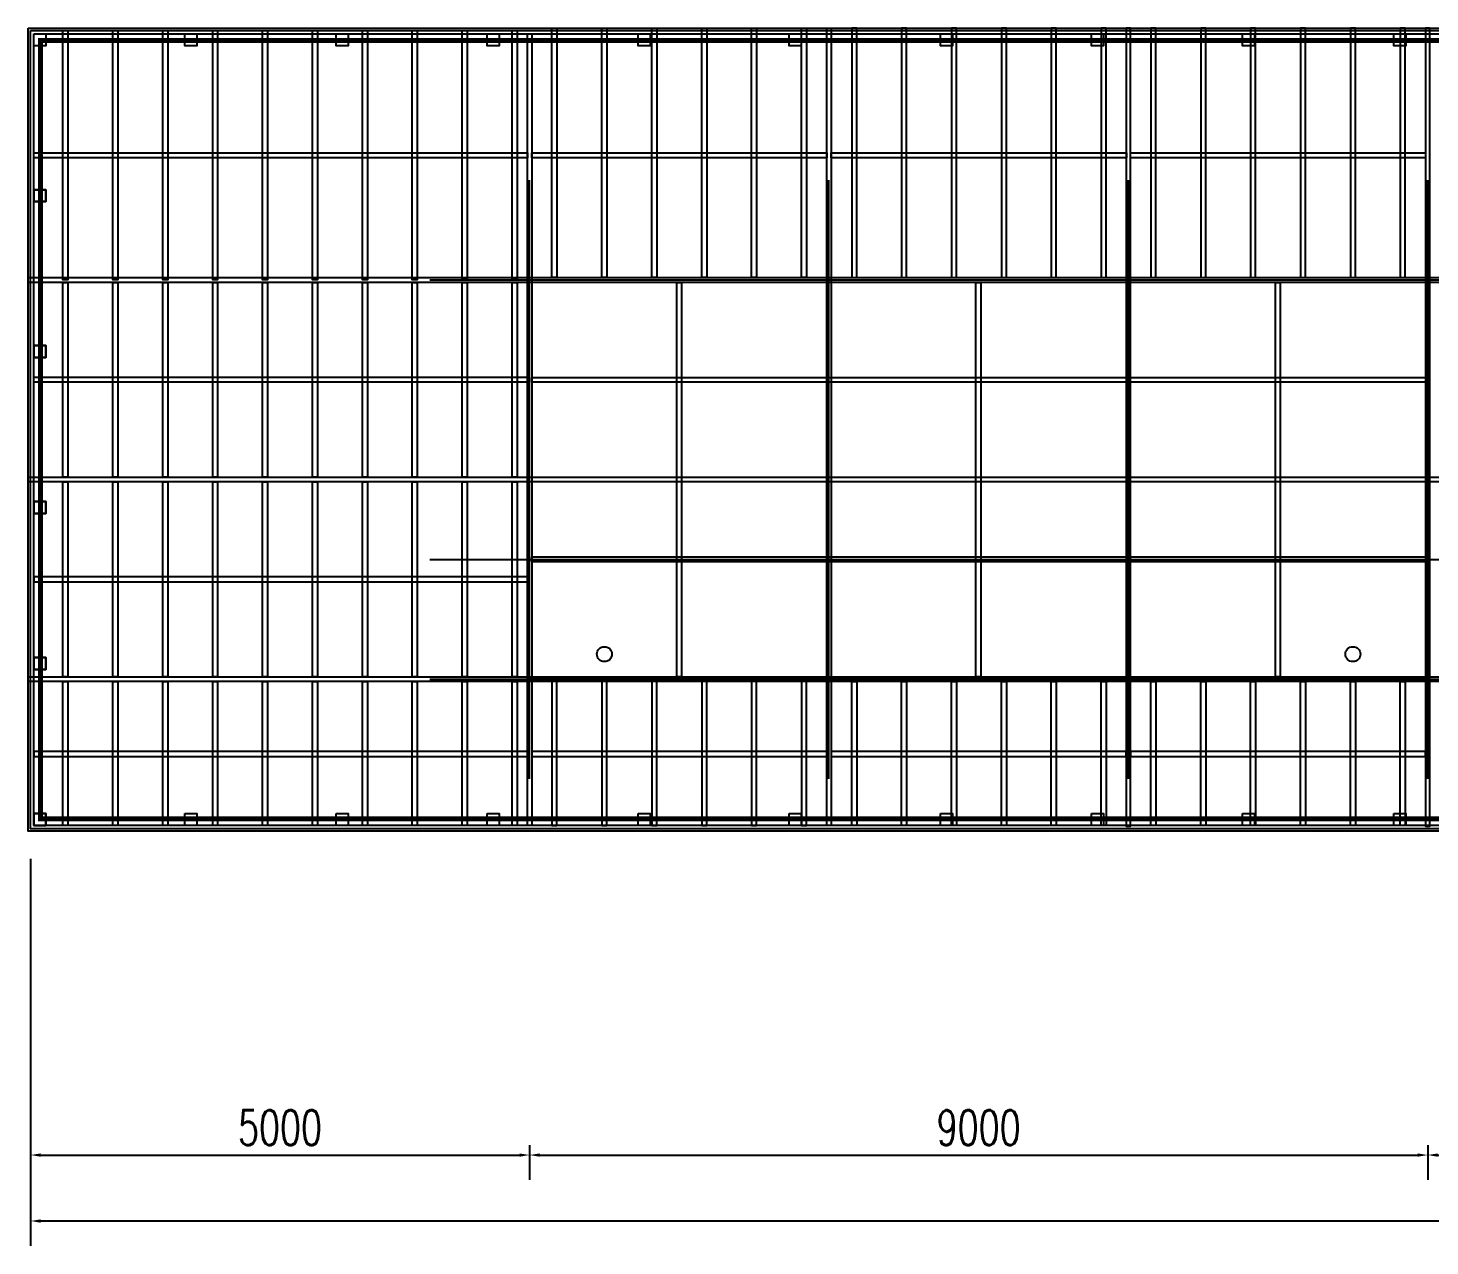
# Model space of a CAD drawing. Header units: millimetres. Extents: x -38645 to 143575, y -84298 to 156976.
# Drawn here: x 54008 to 68055, y -84298 to -72092 of the extents above; entities that cross this region are included whole.
import ezdxf

# ---------------------------------------------------------------- set-up
doc = ezdxf.new("R2010")
doc.units = ezdxf.units.MM
doc.header["$LTSCALE"] = 1000
for name, color, linetype in [('DOTE', 1, 'Continuous'), ('PUB_DIM', 3, 'Continuous'), ('W- bollard系船栓', 4, 'Continuous'), ('W-FLOAT_BOWL浮筒', 253, 'Continuous'), ('W-PLASTIC_RAILINGS塑木栏杆', 6, 'Continuous'), ('W-STEEL_FRAME钢架', 3, 'Continuous'), ('W-STEEL_KEEL钢龙骨', 5, 'Continuous')]:
    doc.layers.add(name, color=color, linetype=linetype)
doc.styles.add('STANDARD_T3', font='simplex.shx', dxfattribs={"width": 0.7, "bigfont": 'gbcbig.shx'})
doc.dimstyles.new('W&&100', dxfattribs={"dimtxt": 350, "dimasz": 100, "dimexe": 250, "dimexo": 300, "dimgap": 100, "dimtad": 1, "dimdec": 0, "dimzin": 0, "dimdsep": 46, "dimtxsty": 'STANDARD_T3', "dimcen": 0.09, "dimclrd": 1, "dimclre": 1, "dimclrt": 7, "dimazin": 2, "dimtfac": 1, "dimtdec": 0, "dimtix": 1, "dimtmove": 2, "dimatfit": 3, "dimfxl": 100, "dimtolj": 1, "dimtzin": 0, "dimarcsym": 0})

# ---------------------------------------------------------------- blocks, each defined once
blk = doc.blocks.new('*D173')
at = {"color": 1, "lineweight": -2, "transparency": 16777216}
for p, q in [((54033, -83287), (54033, -83637)), ((59033, -83287), (59033, -83637)), ((54133, -83387), (58933, -83387))]:
    blk.add_line(p, q, dxfattribs=at)
at = {"color": 1, "transparency": 16777216}
for points in [[(54133, -83371), (54133, -83404), (54033, -83387)], [(58933, -83371), (58933, -83404), (59033, -83387)]]:
    blk.add_solid(points, dxfattribs=at)
at = {"layer": 'Defpoints', "color": 0, "transparency": 16777216}
for p in [(54033, -80117), (59033, -80117), (59033, -83387)]:
    blk.add_point(p, dxfattribs=at)
at = {"color": 7, "transparency": 16777216, "insert": (56533, -83112), "char_height": 350, "attachment_point": 5, "style": 'STANDARD_T3'}
blk.add_mtext('\\A1;5000', dxfattribs=at)
blk = doc.blocks.new('*D174')
at = {"color": 1, "lineweight": -2, "transparency": 16777216}
for p, q in [((59033, -83287), (59033, -83637)), ((68033, -83287), (68033, -83637)), ((59133, -83387), (67933, -83387))]:
    blk.add_line(p, q, dxfattribs=at)
at = {"color": 1, "transparency": 16777216}
for points in [[(59133, -83371), (59133, -83404), (59033, -83387)], [(67933, -83371), (67933, -83404), (68033, -83387)]]:
    blk.add_solid(points, dxfattribs=at)
at = {"layer": 'Defpoints', "color": 0, "transparency": 16777216}
for p in [(68033, -78617), (59033, -80117), (68033, -83387)]:
    blk.add_point(p, dxfattribs=at)
at = {"color": 7, "transparency": 16777216, "insert": (63533, -83112), "char_height": 350, "attachment_point": 5, "style": 'STANDARD_T3'}
blk.add_mtext('\\A1;9000', dxfattribs=at)
blk = doc.blocks.new('*D175')
at = {"color": 1, "lineweight": -2, "transparency": 16777216}
for p, q in [((68033, -83287), (68033, -83637)), ((70033, -83287), (70033, -83637)), ((68133, -83387), (69933, -83387))]:
    blk.add_line(p, q, dxfattribs=at)
at = {"color": 1, "transparency": 16777216}
for points in [[(68133, -83371), (68133, -83404), (68033, -83387)], [(69933, -83371), (69933, -83404), (70033, -83387)]]:
    blk.add_solid(points, dxfattribs=at)
at = {"layer": 'Defpoints', "color": 0, "transparency": 16777216}
for p in [(68033, -78617), (70033, -78617), (70033, -83387)]:
    blk.add_point(p, dxfattribs=at)
at = {"color": 7, "transparency": 16777216, "insert": (69033, -83112), "char_height": 350, "attachment_point": 5, "style": 'STANDARD_T3'}
blk.add_mtext('\\A1;2000', dxfattribs=at)
blk = doc.blocks.new('*D183')
at = {"layer": 'Defpoints', "color": 0, "transparency": 16777216}
for p in [(54033, -80117), (89033, -80117), (89033, -84048)]:
    blk.add_point(p, dxfattribs=at)
at = {"layer": 'PUB_DIM', "color": 1, "lineweight": -2, "transparency": 16777216}
for p, q in [((54033, -80417), (54033, -84298)), ((89033, -80417), (89033, -84298)), ((54133, -84048), (88933, -84048))]:
    blk.add_line(p, q, dxfattribs=at)
at = {"layer": 'PUB_DIM', "color": 1, "transparency": 16777216}
for points in [[(54133, -84032), (54133, -84065), (54033, -84048)], [(88933, -84032), (88933, -84065), (89033, -84048)]]:
    blk.add_solid(points, dxfattribs=at)
at = {"layer": 'PUB_DIM', "color": 7, "transparency": 16777216, "insert": (71533, -83773), "char_height": 350, "attachment_point": 5, "style": 'STANDARD_T3'}
blk.add_mtext('\\A1;35000', dxfattribs=at)
blk = doc.blocks.new('*U145')
at = {"layer": 'W-STEEL_KEEL钢龙骨'}
for points in [[(-25, 3983.5), (25, 3983.5), (25, 1483.5), (-25, 1483.5)], [(-25, 1459.5), (25, 1459.5), (25, -492.5), (-25, -492.5)], [(-25, -540.5), (25, -540.5), (25, -2492.5), (-25, -2492.5)], [(-25, -2540.5), (25, -2540.5), (25, -3983.5), (-25, -3983.5)]]:
    blk.add_lwpolyline(points, close=True, dxfattribs=at)
blk = doc.blocks.new('*U146')
at = {"layer": 'W-STEEL_FRAME钢架', "color": 0, "linetype": 'ByBlock', "lineweight": -2, "transparency": 16777216}
for p in [(-4500, 0), (-4000, 0), (-3500, 0), (-3000, 0), (-2500, 0), (-2000, 0), (-1500, 0), (-1000, 0), (-500, 0), (0, 0)]:
    blk.add_blockref('*U145', p, dxfattribs=at)
blk = doc.blocks.new('*U141')
at = {"layer": 'W-STEEL_KEEL钢龙骨'}
for points in [[(-25, 3996), (25, 3996), (25, 1496), (-25, 1496)], [(-25, -3996), (25, -3996), (25, -2553), (-25, -2553)]]:
    blk.add_lwpolyline(points, close=True, dxfattribs=at)
blk = doc.blocks.new('*U142')
at = {"layer": 'W-STEEL_FRAME钢架', "color": 0, "linetype": 'ByBlock', "lineweight": -2, "transparency": 16777216}
for p in [(0, 0), (500, 0), (1000, 0), (1500, 0), (2000, 0), (2500, 0)]:
    blk.add_blockref('*U141', p, dxfattribs=at)
blk = doc.blocks.new('*U153')
at = {"layer": 'W-STEEL_FRAME钢架'}
blk.add_lwpolyline([(-60, 60), (60, 60), (60, -60), (-60, -60)], close=True, dxfattribs=at)
blk = doc.blocks.new('*U154')
at = {"layer": 'W-STEEL_FRAME钢架', "color": 0, "linetype": 'ByBlock', "lineweight": -2, "transparency": 16777216}
for p in [(0, 0), (1514, 0), (3028, 0), (4542, 0), (6056, 0), (7570, 0), (9084, 0), (10598, 0), (12112, 0), (13626, 0)]:
    blk.add_blockref('*U153', p, dxfattribs=at)
blk = doc.blocks.new('*U155')
at = {"layer": 'W-STEEL_FRAME钢架'}
blk.add_lwpolyline([(-60, 60), (60, 60), (60, -60), (-60, -60)], close=True, dxfattribs=at)
blk = doc.blocks.new('*U156')
at = {"layer": 'W-STEEL_FRAME钢架', "color": 0, "linetype": 'ByBlock', "lineweight": -2, "transparency": 16777216}
for p in [(0, 0), (1514, 0), (3028, 0), (4542, 0), (6056, 0), (7570, 0), (9084, 0), (10598, 0), (12112, 0), (13626, 0)]:
    blk.add_blockref('*U155', p, dxfattribs=at)
blk = doc.blocks.new('*U151')
at = {"layer": 'W-STEEL_FRAME钢架'}
blk.add_lwpolyline([(-60, 60), (60, 60), (60, -60), (-60, -60)], close=True, dxfattribs=at)
blk = doc.blocks.new('*U152')
at = {"layer": 'W-PLASTIC_RAILINGS塑木栏杆', "color": 0, "linetype": 'ByBlock', "lineweight": -2, "transparency": 16777216}
for p in [(0, 7815), (0, 6252), (0, 4689), (0, 3126), (0, 1563), (0, 0)]:
    blk.add_blockref('*U151', p, dxfattribs=at)
blk = doc.blocks.new('9040')
for centre in [(750, -3750), (8250, -3750)]:
    blk.add_circle(centre, 75)
at = {"layer": 'DOTE'}
for p, q in [((0, -5000), (0, 1000)), ((3000, -5000), (3000, 1000)), ((6000, -5000), (6000, 1000)), ((9000, -5000), (9000, 1000)), ((-1000, 0), (10000, 0)), ((-1000, -2800), (10000, -2800)), ((-1000, -4000), (10000, -4000))]:
    blk.add_line(p, q, dxfattribs=at)
at = {"layer": 'W-STEEL_FRAME钢架'}
blk.add_lwpolyline([(0, 0), (9000, 0), (9000, -4000), (0, -4000)], close=True, dxfattribs=at)
blk = doc.blocks.new('*U164')
at = {"layer": 'W-STEEL_FRAME钢架'}
blk.add_lwpolyline([(-60, -60), (60, -60), (60, 60), (-60, 60)], close=True, dxfattribs=at)
blk = doc.blocks.new('*U165')
at = {"layer": 'W- bollard系船栓', "color": 0, "linetype": 'ByBlock', "lineweight": -2, "transparency": 16777216}
for p in [(0, 6252), (0, 4689), (0, 3126), (0, 1563), (0, 0)]:
    blk.add_blockref('*U164', p, dxfattribs=at)
blk = doc.blocks.new('*U160')
at = {"layer": 'W-STEEL_KEEL钢龙骨'}
for points in [[(-25, 3996), (25, 3996), (25, 1496), (-25, 1496)], [(-25, -3996), (25, -3996), (25, -2553), (-25, -2553)]]:
    blk.add_lwpolyline(points, close=True, dxfattribs=at)
blk = doc.blocks.new('*U161')
at = {"layer": 'W-STEEL_FRAME钢架', "color": 0, "linetype": 'ByBlock', "lineweight": -2, "transparency": 16777216}
for p in [(0, 0), (500, 0), (1000, 0), (1500, 0), (2000, 0), (2500, 0)]:
    blk.add_blockref('*U160', p, dxfattribs=at)
blk = doc.blocks.new('*U162')
at = {"layer": 'W-STEEL_KEEL钢龙骨'}
for points in [[(-25, 3996), (25, 3996), (25, 1496), (-25, 1496)], [(-25, -3996), (25, -3996), (25, -2553), (-25, -2553)]]:
    blk.add_lwpolyline(points, close=True, dxfattribs=at)
blk = doc.blocks.new('*U163')
at = {"layer": 'W-STEEL_FRAME钢架', "color": 0, "linetype": 'ByBlock', "lineweight": -2, "transparency": 16777216}
for p in [(0, 0), (500, 0), (1000, 0), (1500, 0), (2000, 0), (2500, 0)]:
    blk.add_blockref('*U162', p, dxfattribs=at)

msp = doc.modelspace()

# ---------------------------------------------------------------- linework, layer by layer
at = {"layer": 'W-FLOAT_BOWL浮筒'}
msp.add_lwpolyline([(54033, -72117.3), (89033, -72117.3), (89033, -80117.3), (54033, -80117.3)], close=True, dxfattribs=at)
at = {"layer": 'W-PLASTIC_RAILINGS塑木栏杆', "const_width": 50}
msp.add_lwpolyline([(89033, -72217.3), (54133, -72217.3), (54133, -80017.3), (88933, -80017.3), (88933, -74617.3)], dxfattribs=at)
at = {"layer": 'W-STEEL_FRAME钢架'}
for points in [[(54008, -72092.3), (89058, -72092.3), (89058, -80142.3), (54008, -80142.3)], [(54066, -72150.3), (89000, -72150.3), (89000, -80084.3), (54066, -80084.3)], [(59013, -72150.3), (59056, -72150.3), (59056, -80084.3), (59013, -80084.3)], [(62013, -72092.3), (62056, -72092.3), (62056, -80084.3), (62013, -80084.3)], [(65053, -72092.3), (65010, -72092.3), (65010, -80092.3), (65053, -80092.3)], [(68053, -72092.3), (68010, -72092.3), (68010, -80092.3), (68053, -80092.3)], [(54008, -74593.3), (89008, -74593.3), (89008, -74641.3), (54008, -74641.3)], [(60557, -74641.3), (60557, -78593.3), (60509, -78593.3), (60509, -74641.3)], [(63554, -74641.3), (63554, -78593.3), (63506, -78593.3), (63506, -74641.3)], [(66554, -74641.3), (66554, -78593.3), (66506, -78593.3), (66506, -74641.3)], [(59056, -75593.3), (68010, -75593.3), (68010, -75641.3), (59056, -75641.3)], [(54008, -76593.3), (89008, -76593.3), (89008, -76641.3), (54008, -76641.3)], [(59056, -77393.3), (68010, -77393.3), (68010, -77441.3), (59056, -77441.3)], [(54008, -78593.3), (89008, -78593.3), (89008, -78641.3), (54008, -78641.3)]]:
    msp.add_lwpolyline(points, close=True, dxfattribs=at)
at = {"layer": 'W-STEEL_FRAME钢架', "color": 6}
for points in [[(54066, -73342.3), (59013, -73342.3), (59013, -73392.3), (54066, -73392.3)], [(59056, -73342.3), (62013, -73342.3), (62013, -73392.3), (59056, -73392.3)], [(62056, -73342.3), (65013, -73342.3), (65013, -73392.3), (62056, -73392.3)], [(65053, -73342.3), (68010, -73342.3), (68010, -73392.3), (65053, -73392.3)], [(54066, -75592.3), (59013, -75592.3), (59013, -75642.3), (54066, -75642.3)], [(54066, -77642.3), (59013, -77642.3), (59013, -77592.3), (54066, -77592.3)], [(54066, -79392.3), (59013, -79392.3), (59013, -79342.3), (54066, -79342.3)], [(59056, -79392.3), (62013, -79392.3), (62013, -79342.3), (59056, -79342.3)], [(62056, -79392.3), (65010, -79392.3), (65010, -79342.3), (62056, -79342.3)], [(65053, -79392.3), (68010, -79392.3), (68010, -79342.3), (65053, -79342.3)]]:
    msp.add_lwpolyline(points, close=True, dxfattribs=at)
at = {"layer": 'W-STEEL_FRAME钢架'}
for centre in [(59783, -78367.3), (67283, -78367.3)]:
    msp.add_circle(centre, 75, dxfattribs=at)

# ---------------------------------------------------------------- block references
msp.add_blockref('9040', (59033, -74617.3))
at = {"layer": 'W- bollard系船栓'}
msp.add_blockref('*U165', (54126, -80024.3), dxfattribs=at)
at = {"layer": 'W-PLASTIC_RAILINGS塑木栏杆'}
msp.add_blockref('*U152', (54126, -80024.3), dxfattribs=at)
at = {"layer": 'W-STEEL_FRAME钢架'}
for name, p in [('*U154', (54126, -72210.3)), ('*U146', (58883, -76100.8)), ('*U142', (59283, -76088.3)), ('*U156', (54126, -80024.3))]:
    msp.add_blockref(name, p, dxfattribs=at)
at = {"layer": 'W-STEEL_FRAME钢架', "xscale": -1}
for name, p in [('*U161', (64786, -76088.3)), ('*U163', (67783, -76088.3))]:
    msp.add_blockref(name, p, dxfattribs=at)

# ---------------------------------------------------------------- dimensions: what is measured, and where the dimension line sits
for base, p1, p2, picture, middle in [((68033, -83387.5), (59033, -80117.3), (68033, -78617.3), '*D174', (63533, -83112.5)), ((70033, -83387.5), (68033, -78617.3), (70033, -78617.3), '*D175', (69033, -83112.5)), ((59033, -83387.5), (54033, -80117.3), (59033, -80117.3), '*D173', (56533, -83112.5))]:
    dim = msp.add_linear_dim(base=base, p1=p1, p2=p2, dimstyle='W&&100', override={"dimfxlon": 1})
    dim.commit()
    dim.dimension.update_dxf_attribs({"geometry": picture, "text_midpoint": middle})
at = {"layer": 'PUB_DIM'}
dim = msp.add_linear_dim(base=(89033, -84048.4), p1=(54033, -80117.3), p2=(89033, -80117.3), dimstyle='W&&100', dxfattribs=at)
dim.commit()
dim.dimension.update_dxf_attribs({"geometry": '*D183', "text_midpoint": (71533, -83773.4)})

doc.saveas('drawing.dxf')
